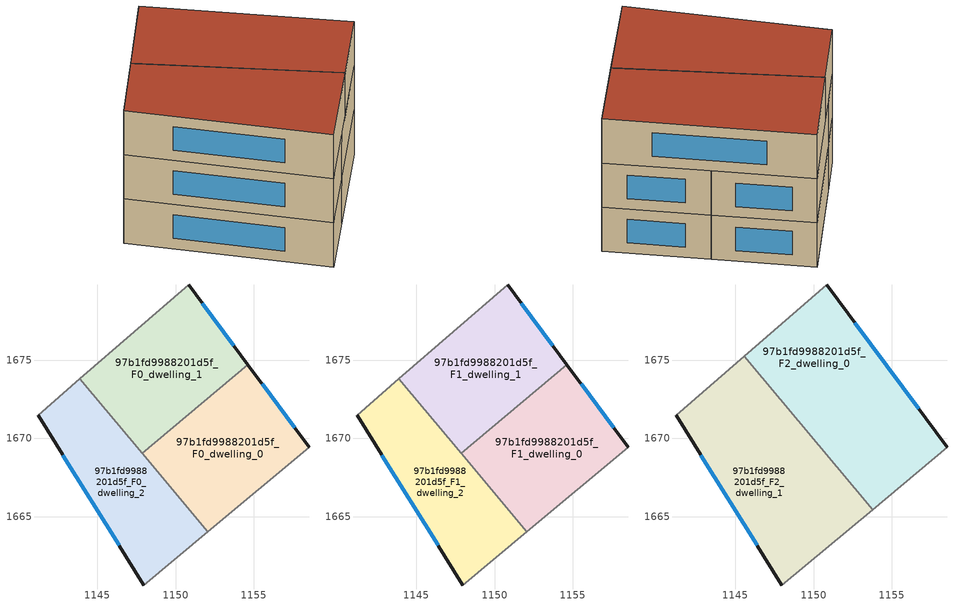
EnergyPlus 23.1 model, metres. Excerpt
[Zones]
97b1fd9988201d5f_F0_dwelling_0
 floor ground (EU_floor_Construction): 1154.61,1674.71 1158.51,1669.45 1152.07,1664.05 1147.87,1669.06 z0
 wall outside (EU_wall_Construction): 1158.51,1669.45 1154.61,1674.71 z0:3
 wall to 97b1fd9988201d5f_F0_dwelling_1 (EU_wall_Construction): 1154.61,1674.71 1147.87,1669.06 z0:3
 wall adiabatic (EU_wall_Construction): 1152.07,1664.05 1158.51,1669.45 z0:3
 wall to 97b1fd9988201d5f_F0_dwelling_2 (EU_wall_Construction): 1147.87,1669.06 1152.07,1664.05 z0:3
 window (EU_Window_Construction): 1157.6,1670.68 1155.53,1673.47 z0.7:2.3
97b1fd9988201d5f_F0_dwelling_1
 floor ground (EU_floor_Construction): 1150.83,1679.81 1154.61,1674.71 1147.87,1669.06 1143.9,1673.8 z0
 wall outside (EU_wall_Construction): 1154.61,1674.71 1150.83,1679.81 z0:3
 wall adiabatic (EU_wall_Construction): 1150.83,1679.81 1143.9,1673.8 z0:3
 wall to 97b1fd9988201d5f_F0_dwelling_2 (EU_wall_Construction): 1143.9,1673.8 1147.87,1669.06 z0:3
 window (EU_Window_Construction): 1153.72,1675.91 1151.72,1678.61 z0.7:2.3
97b1fd9988201d5f_F0_dwelling_2
 floor ground (EU_floor_Construction): 1143.9,1673.8 1152.07,1664.05 1147.98,1660.62 1141.22,1671.48 z0
 wall outside (EU_wall_Construction): 1141.22,1671.48 1147.98,1660.62 z0:3
 wall adiabatic (EU_wall_Construction): 1147.98,1660.62 1152.07,1664.05 / 1143.9,1673.8 1141.22,1671.48 z0:3
 window (EU_Window_Construction): 1142.81,1668.93 1146.4,1663.17 z0.7:2.3
97b1fd9988201d5f_F1_dwelling_0
 floor to 97b1fd9988201d5f_F0_dwelling_0 (EU_floor_Construction): 1154.61,1674.71 1158.51,1669.45 1152.07,1664.05 1147.87,1669.06 z3
 wall outside (EU_wall_Construction): 1158.51,1669.45 1154.61,1674.71 z3:6
 wall to 97b1fd9988201d5f_F1_dwelling_1 (EU_wall_Construction): 1154.61,1674.71 1147.87,1669.06 z3:6
 wall adiabatic (EU_wall_Construction): 1152.07,1664.05 1158.51,1669.45 z3:6
 wall to 97b1fd9988201d5f_F1_dwelling_2 (EU_wall_Construction): 1147.87,1669.06 1152.07,1664.05 z3:6
 window (EU_Window_Construction): 1157.6,1670.68 1155.53,1673.47 z3.7:5.3
97b1fd9988201d5f_F1_dwelling_1
 floor to 97b1fd9988201d5f_F0_dwelling_1 (EU_floor_Construction): 1150.83,1679.81 1154.61,1674.71 1147.87,1669.06 1143.9,1673.8 z3
 wall outside (EU_wall_Construction): 1154.61,1674.71 1150.83,1679.81 z3:6
 wall adiabatic (EU_wall_Construction): 1150.83,1679.81 1143.9,1673.8 z3:6
 wall to 97b1fd9988201d5f_F1_dwelling_2 (EU_wall_Construction): 1143.9,1673.8 1147.87,1669.06 z3:6
 window (EU_Window_Construction): 1153.72,1675.91 1151.72,1678.61 z3.7:5.3
97b1fd9988201d5f_F1_dwelling_2
 floor to 97b1fd9988201d5f_F0_dwelling_2 (EU_floor_Construction): 1143.9,1673.8 1152.07,1664.05 1147.98,1660.62 1141.22,1671.48 z3
 wall outside (EU_wall_Construction): 1141.22,1671.48 1147.98,1660.62 z3:6
 wall adiabatic (EU_wall_Construction): 1147.98,1660.62 1152.07,1664.05 / 1143.9,1673.8 1141.22,1671.48 z3:6
 window (EU_Window_Construction): 1142.81,1668.93 1146.4,1663.17 z3.7:5.3
97b1fd9988201d5f_F2_dwelling_0
 floor to 97b1fd9988201d5f_F1_dwelling_0 (EU_floor_Construction): 1154.61,1674.71 1158.51,1669.45 1153.76,1665.46 1149.56,1670.48 z6
 floor to 97b1fd9988201d5f_F1_dwelling_1 (EU_floor_Construction): 1150.83,1679.81 1154.61,1674.71 1149.56,1670.48 1145.57,1675.25 z6
 wall outside (EU_wall_Construction): 1158.51,1669.45 1150.83,1679.81 z6:9
 wall adiabatic (EU_wall_Construction): 1150.83,1679.81 1145.57,1675.25 / 1153.76,1665.46 1158.51,1669.45 z6:9
 wall to 97b1fd9988201d5f_F2_dwelling_1 (EU_wall_Construction): 1145.57,1675.25 1153.76,1665.46 z6:9
 window (EU_Window_Construction): 1156.71,1671.88 1152.63,1677.38 z6.7:8.3
 roof outside (EU_roof_Construction): 1158.51,1669.45 1150.83,1679.81 1145.57,1675.25 1153.76,1665.46 z9
97b1fd9988201d5f_F2_dwelling_1
 floor to 97b1fd9988201d5f_F1_dwelling_1 (EU_floor_Construction): 1145.57,1675.25 1149.56,1670.48 1147.87,1669.06 1143.9,1673.8 z6
 floor to 97b1fd9988201d5f_F1_dwelling_2 (EU_floor_Construction): 1143.9,1673.8 1152.07,1664.05 1147.98,1660.62 1141.22,1671.48 z6
 floor to 97b1fd9988201d5f_F1_dwelling_0 (EU_floor_Construction): 1149.56,1670.48 1153.76,1665.46 1152.07,1664.05 1147.87,1669.06 z6
 wall outside (EU_wall_Construction): 1141.22,1671.48 1147.98,1660.62 z6:9
 wall adiabatic (EU_wall_Construction): 1147.98,1660.62 1153.76,1665.46 / 1145.57,1675.25 1141.22,1671.48 z6:9
 window (EU_Window_Construction): 1142.81,1668.93 1146.4,1663.17 z6.7:8.3
 roof outside (EU_roof_Construction): 1153.76,1665.46 1145.57,1675.25 1141.22,1671.48 1147.98,1660.62 z9
[Building]
EU S2 Campaign: North Axis=0; Terrain=City; Solar Distribution=FullExterior
[Site:Location]
Budapest.Ferenc.Liszt.Intl.AP: Latitude=47.437; Longitude=19.256; Time Zone=1; Elevation=185
[SizingPeriod:WeatherFileDays]
AnnualSizingPeriod: Begin Month=1; Begin Day of Month=1; End Month=12; End Day of Month=31; Day of Week for Start Day=Monday; Use Weather File Daylight Saving Period=No; Use Weather File Rain and Snow Indicators=No
[MATERIAL]
EU_InternalMass_Material: Roughness=MediumRough; Thickness=0.1; Conductivity=1; Density=1800; Specific Heat=900; Thermal Absorptance=0.9; Solar Absorptance=0.7; Visible Absorptance=0.7
[MATERIAL:NOMASS] Roughness=MediumRough; Thermal Absorptance=0.9; Solar Absorptance=0.7; Visible Absorptance=0.7
Name | Thermal Resistance
EU_wall_NoMass | 0.832559
EU_roof_NoMass | 1.39638
EU_floor_NoMass | 0.872794
[WINDOWMATERIAL:SIMPLEGLAZINGSYSTEM]
EU_Window_SimpleGlazing: UFactor=2.79869; Solar Heat Gain Coefficient=0.75; Visible Transmittance=0.75
[CONSTRUCTION]
EU_wall_Construction: EU_wall_NoMass
EU_roof_Construction: EU_roof_NoMass
EU_floor_Construction: EU_floor_NoMass
EU_Window_Construction: EU_Window_SimpleGlazing
EU_InternalMass_Construction: EU_InternalMass_Material
[ZONE] Type=1; Multiplier=1; Ceiling Height=autocalculate; Floor Area=autocalculate; Part of Total Floor Area=Yes
Name | Volume
97b1fd9988201d5f_F0_dwelling_0; 97b1fd9988201d5f_F1_dwelling_0 | 168.785
97b1fd9988201d5f_F2_dwelling_0 | 253.141
97b1fd9988201d5f_F0_dwelling_1; 97b1fd9988201d5f_F1_dwelling_1 | 168.765
97b1fd9988201d5f_F2_dwelling_1 | 253.143
97b1fd9988201d5f_F0_dwelling_2; 97b1fd9988201d5f_F1_dwelling_2 | 168.757
[INTERNALMASS] Construction=EU_InternalMass_Construction
Name | Zone or ZoneList | Surface Area
97b1fd9988201d5f_F0_dwelling_0_EU_InternalMass | 97b1fd9988201d5f_F0_dwelling_0 | 56.2603
97b1fd9988201d5f_F0_dwelling_1_EU_InternalMass | 97b1fd9988201d5f_F0_dwelling_1 | 56.2571
97b1fd9988201d5f_F0_dwelling_2_EU_InternalMass | 97b1fd9988201d5f_F0_dwelling_2 | 56.2524
97b1fd9988201d5f_F1_dwelling_0_EU_InternalMass | 97b1fd9988201d5f_F1_dwelling_0 | 56.2603
97b1fd9988201d5f_F1_dwelling_1_EU_InternalMass | 97b1fd9988201d5f_F1_dwelling_1 | 56.2571
97b1fd9988201d5f_F1_dwelling_2_EU_InternalMass | 97b1fd9988201d5f_F1_dwelling_2 | 56.2524
97b1fd9988201d5f_F2_dwelling_0_EU_InternalMass | 97b1fd9988201d5f_F2_dwelling_0 | 84.3804
97b1fd9988201d5f_F2_dwelling_1_EU_InternalMass | 97b1fd9988201d5f_F2_dwelling_1 | 84.3808
[OTHEREQUIPMENT] Fuel Type=Electricity; Design Level Calculation Method=Watts/Area; Power per Zone Floor Area=1; Fraction Latent=0; Fraction Radiant=0; Fraction Lost=0; Carbon Dioxide Generation Rate=0; EndUse Subcategory=EU_Step8_InternalGains
Name | Zone or ZoneList or Space or SpaceList | Schedule
EU_Step8_InternalGain_97b1fd9988201d5f_F0_dwelling_0_f000 | 97b1fd9988201d5f_F0_dwelling_0 | EU_Step8_GainSchedule_97b1fd9988201d5f_F0_dwelling_0_f000
EU_Step8_InternalGain_97b1fd9988201d5f_F0_dwelling_1_f000 | 97b1fd9988201d5f_F0_dwelling_1 | EU_Step8_GainSchedule_97b1fd9988201d5f_F0_dwelling_1_f000
EU_Step8_InternalGain_97b1fd9988201d5f_F0_dwelling_2_f000 | 97b1fd9988201d5f_F0_dwelling_2 | EU_Step8_GainSchedule_97b1fd9988201d5f_F0_dwelling_2_f000
EU_Step8_InternalGain_97b1fd9988201d5f_F1_dwelling_0_f000 | 97b1fd9988201d5f_F1_dwelling_0 | EU_Step8_GainSchedule_97b1fd9988201d5f_F1_dwelling_0_f000
EU_Step8_InternalGain_97b1fd9988201d5f_F1_dwelling_1_f000 | 97b1fd9988201d5f_F1_dwelling_1 | EU_Step8_GainSchedule_97b1fd9988201d5f_F1_dwelling_1_f000
EU_Step8_InternalGain_97b1fd9988201d5f_F1_dwelling_2_f000 | 97b1fd9988201d5f_F1_dwelling_2 | EU_Step8_GainSchedule_97b1fd9988201d5f_F1_dwelling_2_f000
EU_Step8_InternalGain_97b1fd9988201d5f_F2_dwelling_0_f000 | 97b1fd9988201d5f_F2_dwelling_0 | EU_Step8_GainSchedule_97b1fd9988201d5f_F2_dwelling_0_f000
EU_Step8_InternalGain_97b1fd9988201d5f_F2_dwelling_1_f000 | 97b1fd9988201d5f_F2_dwelling_1 | EU_Step8_GainSchedule_97b1fd9988201d5f_F2_dwelling_1_f000
[ZONEVENTILATION:DESIGNFLOWRATE] Schedule=EU_AlwaysOn; Design Flow Rate Calculation Method=AirChanges/Hour; Air Changes per Hour=0.475469; Ventilation Type=Natural; Fan Pressure Rise=0; Fan Total Efficiency=1; Constant Term Coefficient=1; Temperature Term Coefficient=0; Velocity Term Coefficient=0; Velocity Squared Term Coefficient=0; Minimum Indoor Temperature=-100; Maximum Indoor Temperature=100; Delta Temperature=-100; Minimum Outdoor Temperature=-100; Maximum Outdoor Temperature=100; Maximum Wind Speed=40
Name | Zone or ZoneList or Space or SpaceList
EU_ConstantAir_97b1fd9988201d5f_F0_dwelling_0 | 97b1fd9988201d5f_F0_dwelling_0
EU_ConstantAir_97b1fd9988201d5f_F0_dwelling_1 | 97b1fd9988201d5f_F0_dwelling_1
EU_ConstantAir_97b1fd9988201d5f_F0_dwelling_2 | 97b1fd9988201d5f_F0_dwelling_2
EU_ConstantAir_97b1fd9988201d5f_F1_dwelling_0 | 97b1fd9988201d5f_F1_dwelling_0
EU_ConstantAir_97b1fd9988201d5f_F1_dwelling_1 | 97b1fd9988201d5f_F1_dwelling_1
EU_ConstantAir_97b1fd9988201d5f_F1_dwelling_2 | 97b1fd9988201d5f_F1_dwelling_2
EU_ConstantAir_97b1fd9988201d5f_F2_dwelling_0 | 97b1fd9988201d5f_F2_dwelling_0
EU_ConstantAir_97b1fd9988201d5f_F2_dwelling_1 | 97b1fd9988201d5f_F2_dwelling_1
[HVACTEMPLATE:THERMOSTAT] Constant Heating Setpoint=20; Constant Cooling Setpoint=50
EU_HeatOnly_97b1fd9988201d5f_F0_dwelling_0; EU_HeatOnly_97b1fd9988201d5f_F0_dwelling_1; EU_HeatOnly_97b1fd9988201d5f_F0_dwelling_2; EU_HeatOnly_97b1fd9988201d5f_F1_dwelling_0; EU_HeatOnly_97b1fd9988201d5f_F1_dwelling_1; EU_HeatOnly_97b1fd9988201d5f_F1_dwelling_2; EU_HeatOnly_97b1fd9988201d5f_F2_dwelling_0; EU_HeatOnly_97b1fd9988201d5f_F2_dwelling_1
[HVACTEMPLATE:ZONE:IDEALLOADSAIRSYSTEM] System Availability Schedule=EU_AlwaysOn; Maximum Heating Supply Air Temperature=50; Minimum Cooling Supply Air Temperature=13; Maximum Heating Supply Air Humidity Ratio=0.0156; Minimum Cooling Supply Air Humidity Ratio=0.0077; Heating Limit=NoLimit; Cooling Limit=NoLimit; Heating Availability Schedule=EU_AlwaysOn; Cooling Availability Schedule=EU_CoolingOff; Dehumidification Control Type=ConstantSensibleHeatRatio; Cooling Sensible Heat Ratio=0.7; Dehumidification Setpoint=60; Humidification Control Type=None; Humidification Setpoint=30; Outdoor Air Method=None; Outdoor Air Flow Rate per Person=0.00944; Outdoor Air Flow Rate per Zone Floor Area=0; Outdoor Air Flow Rate per Zone=0; Demand Controlled Ventilation Type=None; Outdoor Air Economizer Type=NoEconomizer; Heat Recovery Type=None; Sensible Heat Recovery Effectiveness=0.7; Latent Heat Recovery Effectiveness=0.65
Name | Template Thermostat
97b1fd9988201d5f_F0_dwelling_0 | EU_HeatOnly_97b1fd9988201d5f_F0_dwelling_0
97b1fd9988201d5f_F0_dwelling_1 | EU_HeatOnly_97b1fd9988201d5f_F0_dwelling_1
97b1fd9988201d5f_F0_dwelling_2 | EU_HeatOnly_97b1fd9988201d5f_F0_dwelling_2
97b1fd9988201d5f_F1_dwelling_0 | EU_HeatOnly_97b1fd9988201d5f_F1_dwelling_0
97b1fd9988201d5f_F1_dwelling_1 | EU_HeatOnly_97b1fd9988201d5f_F1_dwelling_1
97b1fd9988201d5f_F1_dwelling_2 | EU_HeatOnly_97b1fd9988201d5f_F1_dwelling_2
97b1fd9988201d5f_F2_dwelling_0 | EU_HeatOnly_97b1fd9988201d5f_F2_dwelling_0
97b1fd9988201d5f_F2_dwelling_1 | EU_HeatOnly_97b1fd9988201d5f_F2_dwelling_1
[SIZING:ZONE] Zone Cooling Design Supply Air Temperature Input Method=SupplyAirTemperature; Zone Cooling Design Supply Air Temperature=13; Zone Heating Design Supply Air Temperature Input Method=SupplyAirTemperature; Zone Heating Design Supply Air Temperature=50; Zone Cooling Design Supply Air Humidity Ratio=0.008; Zone Heating Design Supply Air Humidity Ratio=0.008; Cooling Design Air Flow Method=DesignDay; Cooling Design Air Flow Rate=0; Cooling Minimum Air Flow per Zone Floor Area=0.000762; Cooling Minimum Air Flow=0; Cooling Minimum Air Flow Fraction=0.2; Heating Design Air Flow Method=DesignDay; Heating Design Air Flow Rate=0; Heating Maximum Air Flow per Zone Floor Area=0.002032; Heating Maximum Air Flow=0.141576; Heating Maximum Air Flow Fraction=0.3; Account for Dedicated Outdoor Air System=No; Dedicated Outdoor Air System Control Strategy=NeutralSupplyAir; Dedicated Outdoor Air Low Setpoint Temperature for Design=autosize; Dedicated Outdoor Air High Setpoint Temperature for Design=autosize; Zone Load Sizing Method=Sensible Load Only No Latent Load; Zone Latent Cooling Design Supply Air Humidity Ratio Input Method=HumidityRatioDifference; Zone Cooling Design Supply Air Humidity Ratio Difference=0.005; Zone Latent Heating Design Supply Air Humidity Ratio Input Method=HumidityRatioDifference; Zone Humidification Design Supply Air Humidity Ratio Difference=0.005
97b1fd9988201d5f_F0_dwelling_0; 97b1fd9988201d5f_F0_dwelling_1; 97b1fd9988201d5f_F0_dwelling_2; 97b1fd9988201d5f_F1_dwelling_0; 97b1fd9988201d5f_F1_dwelling_1; 97b1fd9988201d5f_F1_dwelling_2; 97b1fd9988201d5f_F2_dwelling_0; 97b1fd9988201d5f_F2_dwelling_1
[SCHEDULE:CONSTANT]
Name | Hourly Value
EU_AlwaysOn | 1
EU_CoolingOff | 0
[SCHEDULE:FILE] Column Number=1; Rows to Skip at Top=0; Number of Hours of Data=8760; Column Separator=Comma; Interpolate to Timestep=No; Minutes per Item=60; Adjust Schedule for Daylight Savings=Yes
Name | File
EU_Step8_GainSchedule_97b1fd9988201d5f_F0_dwelling_0_f000 | ../../schedules/97b1fd9988201d5f/97b1fd9988201d5f_F0_dwelling_0_f000_gain.csv
EU_Step8_GainSchedule_97b1fd9988201d5f_F0_dwelling_1_f000 | ../../schedules/97b1fd9988201d5f/97b1fd9988201d5f_F0_dwelling_1_f000_gain.csv
EU_Step8_GainSchedule_97b1fd9988201d5f_F0_dwelling_2_f000 | ../../schedules/97b1fd9988201d5f/97b1fd9988201d5f_F0_dwelling_2_f000_gain.csv
EU_Step8_GainSchedule_97b1fd9988201d5f_F1_dwelling_0_f000 | ../../schedules/97b1fd9988201d5f/97b1fd9988201d5f_F1_dwelling_0_f000_gain.csv
EU_Step8_GainSchedule_97b1fd9988201d5f_F1_dwelling_1_f000 | ../../schedules/97b1fd9988201d5f/97b1fd9988201d5f_F1_dwelling_1_f000_gain.csv
EU_Step8_GainSchedule_97b1fd9988201d5f_F1_dwelling_2_f000 | ../../schedules/97b1fd9988201d5f/97b1fd9988201d5f_F1_dwelling_2_f000_gain.csv
EU_Step8_GainSchedule_97b1fd9988201d5f_F2_dwelling_0_f000 | ../../schedules/97b1fd9988201d5f/97b1fd9988201d5f_F2_dwelling_0_f000_gain.csv
EU_Step8_GainSchedule_97b1fd9988201d5f_F2_dwelling_1_f000 | ../../schedules/97b1fd9988201d5f/97b1fd9988201d5f_F2_dwelling_1_f000_gain.csv
